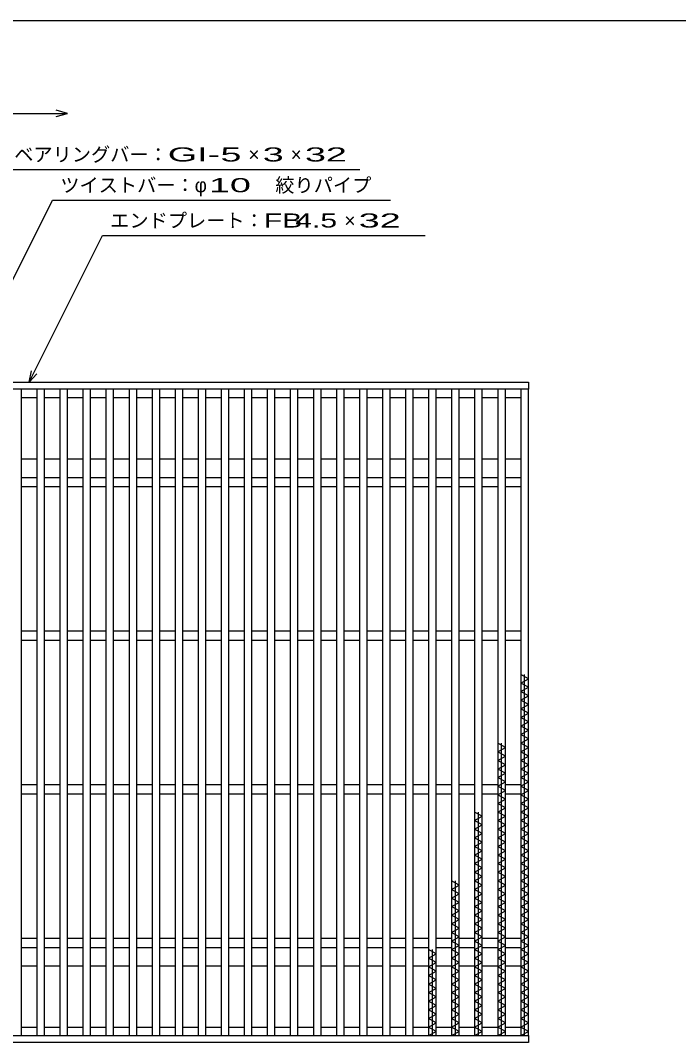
# Model space of a CAD drawing. Units: millimetres, scale not verified. Extents: x -910 to 866, y -641 to 527.
# Drawn here: x -542 to -113, y -139 to 527 of the extents above; entities that cross this region are included whole.
import ezdxf
from ezdxf.enums import TextEntityAlignment as Align

# ---------------------------------------------------------------- set-up
doc = ezdxf.new("R2010")
doc.units = ezdxf.units.MM
doc.header["$LTSCALE"] = 5
for name, color, linetype, lineweight in [('0_2', 150, 'Continuous', 25), ('16', 3, 'Continuous', 25), ('22', 4, 'Continuous', 25)]:
    doc.layers.add(name, color=color, linetype=linetype, lineweight=lineweight)
doc.styles.add('ベクトル', font='')
doc.styles.get('ベクトル').set_extended_font_data('ベクトル')

msp = doc.modelspace()

# ---------------------------------------------------------------- linework, layer by layer
at = {"layer": '0_2'}
msp.add_line((-864.5, 526.75), (865.5, 526.75), dxfattribs=at)
at = {"layer": '16'}
for p, q in [((-711, 291.25), (-211, 291.25)), ((-211, 286.75), (-711, 286.75)), ((-541, 286.75), (-546, 286.75)), ((-541, -134.25), (-541, 286.75)), ((-531, 286.75), (-531, -134.25)), ((-526, 286.75), (-531, 286.75)), ((-526, -134.25), (-526, 286.75)), ((-516, 286.75), (-516, -134.25)), ((-511, 286.75), (-516, 286.75)), ((-511, -134.25), (-511, 286.75)), ((-501, 286.75), (-501, -134.25)), ((-496, 286.75), (-501, 286.75)), ((-496, -134.25), (-496, 286.75)), ((-486, 286.75), (-486, -134.25)), ((-481, 286.75), (-486, 286.75)), ((-481, -134.25), (-481, 286.75)), ((-471, 286.75), (-471, -134.25)), ((-466, 286.75), (-471, 286.75)), ((-466, -134.25), (-466, 286.75)), ((-456, 286.75), (-456, -134.25)), ((-451, 286.75), (-456, 286.75)), ((-451, -134.25), (-451, 286.75)), ((-441, 286.75), (-441, -134.25)), ((-436, 286.75), (-441, 286.75)), ((-436, -134.25), (-436, 286.75)), ((-426, 286.75), (-426, -134.25)), ((-421, 286.75), (-426, 286.75)), ((-421, -134.25), (-421, 286.75)), ((-411, 286.75), (-411, -134.25)), ((-406, 286.75), (-411, 286.75)), ((-406, -134.25), (-406, 286.75)), ((-396, 286.75), (-396, -134.25)), ((-391, 286.75), (-396, 286.75)), ((-391, -134.25), (-391, 286.75)), ((-381, 286.75), (-381, -134.25)), ((-376, 286.75), (-381, 286.75)), ((-376, -134.25), (-376, 286.75)), ((-366, 286.75), (-366, -134.25)), ((-361, 286.75), (-366, 286.75)), ((-361, -134.25), (-361, 286.75)), ((-351, 286.75), (-351, -134.25)), ((-346, 286.75), (-351, 286.75)), ((-346, -134.25), (-346, 286.75)), ((-336, 286.75), (-336, -134.25)), ((-331, 286.75), (-336, 286.75)), ((-331, -134.25), (-331, 286.75)), ((-321, 286.75), (-321, -134.25)), ((-316, 286.75), (-321, 286.75)), ((-316, -134.25), (-316, 286.75)), ((-306, 286.75), (-306, -134.25)), ((-301, 286.75), (-306, 286.75)), ((-301, -134.25), (-301, 286.75)), ((-291, 286.75), (-291, -134.25)), ((-286, 286.75), (-291, 286.75)), ((-286, -134.25), (-286, 286.75)), ((-276, 286.75), (-276, -134.25)), ((-271, 286.75), (-276, 286.75)), ((-271, -134.25), (-271, 286.75)), ((-261, 286.75), (-261, -134.25)), ((-256, 286.75), (-261, 286.75)), ((-256, -134.25), (-256, 286.75)), ((-246, 286.75), (-246, -134.25)), ((-241, 286.75), (-246, 286.75)), ((-241, -134.25), (-241, 286.75)), ((-231, 286.75), (-231, -134.25)), ((-226, 286.75), (-231, 286.75)), ((-226, -134.25), (-226, 286.75)), ((-216, 286.75), (-216, -134.25)), ((-211, 286.75), (-216, 286.75)), ((-211, 291.25), (-211, 286.75)), ((-211, -134.25), (-211, 286.75)), ((-541, 281.25), (-531, 281.25)), ((-526, 281.25), (-516, 281.25)), ((-511, 281.25), (-501, 281.25)), ((-496, 281.25), (-486, 281.25)), ((-481, 281.25), (-471, 281.25)), ((-466, 281.25), (-456, 281.25)), ((-451, 281.25), (-441, 281.25)), ((-436, 281.25), (-426, 281.25)), ((-421, 281.25), (-411, 281.25)), ((-406, 281.25), (-396, 281.25)), ((-391, 281.25), (-381, 281.25)), ((-376, 281.25), (-366, 281.25)), ((-361, 281.25), (-351, 281.25)), ((-346, 281.25), (-336, 281.25)), ((-331, 281.25), (-321, 281.25)), ((-316, 281.25), (-306, 281.25)), ((-301, 281.25), (-291, 281.25)), ((-286, 281.25), (-276, 281.25)), ((-271, 281.25), (-261, 281.25)), ((-256, 281.25), (-246, 281.25)), ((-241, 281.25), (-231, 281.25)), ((-226, 281.25), (-216, 281.25)), ((-541, 241.25), (-531, 241.25)), ((-526, 241.25), (-516, 241.25)), ((-511, 241.25), (-501, 241.25)), ((-496, 241.25), (-486, 241.25)), ((-481, 241.25), (-471, 241.25)), ((-466, 241.25), (-456, 241.25)), ((-451, 241.25), (-441, 241.25)), ((-436, 241.25), (-426, 241.25)), ((-421, 241.25), (-411, 241.25)), ((-406, 241.25), (-396, 241.25)), ((-391, 241.25), (-381, 241.25)), ((-376, 241.25), (-366, 241.25)), ((-361, 241.25), (-351, 241.25)), ((-346, 241.25), (-336, 241.25)), ((-331, 241.25), (-321, 241.25)), ((-316, 241.25), (-306, 241.25)), ((-301, 241.25), (-291, 241.25)), ((-286, 241.25), (-276, 241.25)), ((-271, 241.25), (-261, 241.25)), ((-256, 241.25), (-246, 241.25)), ((-241, 241.25), (-231, 241.25)), ((-226, 241.25), (-216, 241.25)), ((-541, 229.25), (-531, 229.25)), ((-526, 229.25), (-516, 229.25)), ((-511, 229.25), (-501, 229.25)), ((-496, 229.25), (-486, 229.25)), ((-481, 229.25), (-471, 229.25)), ((-466, 229.25), (-456, 229.25)), ((-451, 229.25), (-441, 229.25)), ((-436, 229.25), (-426, 229.25)), ((-421, 229.25), (-411, 229.25)), ((-406, 229.25), (-396, 229.25)), ((-391, 229.25), (-381, 229.25)), ((-376, 229.25), (-366, 229.25)), ((-361, 229.25), (-351, 229.25)), ((-346, 229.25), (-336, 229.25)), ((-331, 229.25), (-321, 229.25)), ((-316, 229.25), (-306, 229.25)), ((-301, 229.25), (-291, 229.25)), ((-286, 229.25), (-276, 229.25)), ((-271, 229.25), (-261, 229.25)), ((-256, 229.25), (-246, 229.25)), ((-241, 229.25), (-231, 229.25)), ((-226, 229.25), (-216, 229.25)), ((-541, 223.25), (-531, 223.25)), ((-526, 223.25), (-516, 223.25)), ((-511, 223.25), (-501, 223.25)), ((-496, 223.25), (-486, 223.25)), ((-481, 223.25), (-471, 223.25)), ((-466, 223.25), (-456, 223.25)), ((-451, 223.25), (-441, 223.25)), ((-436, 223.25), (-426, 223.25)), ((-421, 223.25), (-411, 223.25)), ((-406, 223.25), (-396, 223.25)), ((-391, 223.25), (-381, 223.25)), ((-376, 223.25), (-366, 223.25)), ((-361, 223.25), (-351, 223.25)), ((-346, 223.25), (-336, 223.25)), ((-331, 223.25), (-321, 223.25)), ((-316, 223.25), (-306, 223.25)), ((-301, 223.25), (-291, 223.25)), ((-286, 223.25), (-276, 223.25)), ((-271, 223.25), (-261, 223.25)), ((-256, 223.25), (-246, 223.25)), ((-241, 223.25), (-231, 223.25)), ((-226, 223.25), (-216, 223.25)), ((-541, 129.25), (-531, 129.25)), ((-526, 129.25), (-516, 129.25)), ((-511, 129.25), (-501, 129.25)), ((-496, 129.25), (-486, 129.25)), ((-481, 129.25), (-471, 129.25)), ((-466, 129.25), (-456, 129.25)), ((-451, 129.25), (-441, 129.25)), ((-436, 129.25), (-426, 129.25)), ((-421, 129.25), (-411, 129.25)), ((-406, 129.25), (-396, 129.25)), ((-391, 129.25), (-381, 129.25)), ((-376, 129.25), (-366, 129.25)), ((-361, 129.25), (-351, 129.25)), ((-346, 129.25), (-336, 129.25)), ((-331, 129.25), (-321, 129.25)), ((-316, 129.25), (-306, 129.25)), ((-301, 129.25), (-291, 129.25)), ((-286, 129.25), (-276, 129.25)), ((-271, 129.25), (-261, 129.25)), ((-256, 129.25), (-246, 129.25)), ((-241, 129.25), (-231, 129.25)), ((-226, 129.25), (-216, 129.25)), ((-541, 123.25), (-531, 123.25)), ((-526, 123.25), (-516, 123.25)), ((-511, 123.25), (-501, 123.25)), ((-496, 123.25), (-486, 123.25)), ((-481, 123.25), (-471, 123.25)), ((-466, 123.25), (-456, 123.25)), ((-451, 123.25), (-441, 123.25)), ((-436, 123.25), (-426, 123.25)), ((-421, 123.25), (-411, 123.25)), ((-406, 123.25), (-396, 123.25)), ((-391, 123.25), (-381, 123.25)), ((-376, 123.25), (-366, 123.25)), ((-361, 123.25), (-351, 123.25)), ((-346, 123.25), (-336, 123.25)), ((-331, 123.25), (-321, 123.25)), ((-316, 123.25), (-306, 123.25)), ((-301, 123.25), (-291, 123.25)), ((-286, 123.25), (-276, 123.25)), ((-271, 123.25), (-261, 123.25)), ((-256, 123.25), (-246, 123.25)), ((-241, 123.25), (-231, 123.25)), ((-226, 123.25), (-216, 123.25)), ((-211, 98.15), (-216, 100.95)), ((-213.5, -134.25), (-213.5, 100.95)), ((-216, 95.35), (-211, 98.15)), ((-211, 92.55), (-216, 95.35)), ((-216, 89.75), (-211, 92.55)), ((-211, 86.95), (-216, 89.75)), ((-216, 84.15), (-211, 86.95)), ((-211, 81.35), (-216, 84.15)), ((-216, 78.55), (-211, 81.35)), ((-211, 75.75), (-216, 78.55)), ((-216, 72.95), (-211, 75.75)), ((-211, 70.15), (-216, 72.95)), ((-216, 67.35), (-211, 70.15)), ((-211, 64.55), (-216, 67.35)), ((-216, 61.75), (-211, 64.55)), ((-211, 58.95), (-216, 61.75)), ((-226, 53.35), (-231, 56.15)), ((-231, 50.55), (-226, 53.35)), ((-228.5, -134.25), (-228.5, 56.15)), ((-216, 56.15), (-211, 58.95)), ((-211, 53.35), (-216, 56.15)), ((-216, 50.55), (-211, 53.35)), ((-226, 47.75), (-231, 50.55)), ((-231, 44.95), (-226, 47.75)), ((-211, 47.75), (-216, 50.55)), ((-216, 44.95), (-211, 47.75)), ((-226, 42.15), (-231, 44.95)), ((-231, 39.35), (-226, 42.15)), ((-211, 42.15), (-216, 44.95)), ((-216, 39.35), (-211, 42.15)), ((-226, 36.55), (-231, 39.35)), ((-231, 33.75), (-226, 36.55)), ((-226, 30.95), (-231, 33.75)), ((-211, 36.55), (-216, 39.35)), ((-216, 33.75), (-211, 36.55)), ((-211, 30.95), (-216, 33.75)), ((-541, 29.25), (-531, 29.25)), ((-526, 29.25), (-516, 29.25)), ((-511, 29.25), (-501, 29.25)), ((-496, 29.25), (-486, 29.25)), ((-481, 29.25), (-471, 29.25)), ((-466, 29.25), (-456, 29.25)), ((-451, 29.25), (-441, 29.25)), ((-436, 29.25), (-426, 29.25)), ((-421, 29.25), (-411, 29.25)), ((-406, 29.25), (-396, 29.25)), ((-391, 29.25), (-381, 29.25)), ((-376, 29.25), (-366, 29.25)), ((-361, 29.25), (-351, 29.25)), ((-346, 29.25), (-336, 29.25)), ((-331, 29.25), (-321, 29.25)), ((-316, 29.25), (-306, 29.25)), ((-301, 29.25), (-291, 29.25)), ((-286, 29.25), (-276, 29.25)), ((-271, 29.25), (-261, 29.25)), ((-256, 29.25), (-246, 29.25)), ((-241, 29.25), (-231, 29.25)), ((-231, 28.15), (-226, 30.95)), ((-226, 25.35), (-231, 28.15)), ((-226, 29.25), (-216, 29.25)), ((-216, 28.15), (-211, 30.95)), ((-211, 25.35), (-216, 28.15)), ((-541, 23.25), (-531, 23.25)), ((-526, 23.25), (-516, 23.25)), ((-511, 23.25), (-501, 23.25)), ((-496, 23.25), (-486, 23.25)), ((-481, 23.25), (-471, 23.25)), ((-466, 23.25), (-456, 23.25)), ((-451, 23.25), (-441, 23.25)), ((-436, 23.25), (-426, 23.25)), ((-421, 23.25), (-411, 23.25)), ((-406, 23.25), (-396, 23.25)), ((-391, 23.25), (-381, 23.25)), ((-376, 23.25), (-366, 23.25)), ((-361, 23.25), (-351, 23.25)), ((-346, 23.25), (-336, 23.25)), ((-331, 23.25), (-321, 23.25)), ((-316, 23.25), (-306, 23.25)), ((-301, 23.25), (-291, 23.25)), ((-286, 23.25), (-276, 23.25)), ((-271, 23.25), (-261, 23.25)), ((-256, 23.25), (-246, 23.25)), ((-241, 23.25), (-231, 23.25)), ((-231, 22.55), (-226, 25.35)), ((-226, 19.75), (-231, 22.55)), ((-226, 23.25), (-216, 23.25)), ((-216, 22.55), (-211, 25.35)), ((-211, 19.75), (-216, 22.55)), ((-231, 16.95), (-226, 19.75)), ((-226, 14.15), (-231, 16.95)), ((-231, 11.35), (-226, 14.15)), ((-216, 16.95), (-211, 19.75)), ((-211, 14.15), (-216, 16.95)), ((-216, 11.35), (-211, 14.15)), ((-241, 8.55), (-246, 11.35)), ((-246, 5.75), (-241, 8.55)), ((-243.5, -134.25), (-243.5, 11.35)), ((-226, 8.55), (-231, 11.35)), ((-231, 5.75), (-226, 8.55)), ((-211, 8.55), (-216, 11.35)), ((-216, 5.75), (-211, 8.55)), ((-241, 2.95), (-246, 5.75)), ((-246, 0.15), (-241, 2.95)), ((-241, -2.65), (-246, 0.15)), ((-226, 2.95), (-231, 5.75)), ((-231, 0.15), (-226, 2.95)), ((-226, -2.65), (-231, 0.15)), ((-211, 2.95), (-216, 5.75)), ((-216, 0.15), (-211, 2.95)), ((-211, -2.65), (-216, 0.15)), ((-246, -5.45), (-241, -2.65)), ((-241, -8.25), (-246, -5.45)), ((-231, -5.45), (-226, -2.65)), ((-226, -8.25), (-231, -5.45)), ((-216, -5.45), (-211, -2.65)), ((-211, -8.25), (-216, -5.45)), ((-246, -11.05), (-241, -8.25)), ((-241, -13.85), (-246, -11.05)), ((-231, -11.05), (-226, -8.25)), ((-226, -13.85), (-231, -11.05)), ((-216, -11.05), (-211, -8.25)), ((-211, -13.85), (-216, -11.05)), ((-246, -16.65), (-241, -13.85)), ((-241, -19.45), (-246, -16.65)), ((-246, -22.25), (-241, -19.45)), ((-231, -16.65), (-226, -13.85)), ((-226, -19.45), (-231, -16.65)), ((-231, -22.25), (-226, -19.45)), ((-216, -16.65), (-211, -13.85)), ((-211, -19.45), (-216, -16.65)), ((-216, -22.25), (-211, -19.45)), ((-241, -25.05), (-246, -22.25)), ((-246, -27.85), (-241, -25.05)), ((-226, -25.05), (-231, -22.25)), ((-231, -27.85), (-226, -25.05)), ((-211, -25.05), (-216, -22.25)), ((-216, -27.85), (-211, -25.05)), ((-241, -30.65), (-246, -27.85)), ((-246, -33.45), (-241, -30.65)), ((-226, -30.65), (-231, -27.85)), ((-231, -33.45), (-226, -30.65)), ((-211, -30.65), (-216, -27.85)), ((-216, -33.45), (-211, -30.65)), ((-256, -36.25), (-261, -33.45)), ((-261, -39.05), (-256, -36.25)), ((-256, -41.85), (-261, -39.05)), ((-258.5, -134.25), (-258.5, -33.45)), ((-241, -36.25), (-246, -33.45)), ((-246, -39.05), (-241, -36.25)), ((-241, -41.85), (-246, -39.05)), ((-226, -36.25), (-231, -33.45)), ((-231, -39.05), (-226, -36.25)), ((-226, -41.85), (-231, -39.05)), ((-211, -36.25), (-216, -33.45)), ((-216, -39.05), (-211, -36.25)), ((-211, -41.85), (-216, -39.05)), ((-261, -44.65), (-256, -41.85)), ((-256, -47.45), (-261, -44.65)), ((-246, -44.65), (-241, -41.85)), ((-241, -47.45), (-246, -44.65)), ((-231, -44.65), (-226, -41.85)), ((-226, -47.45), (-231, -44.65)), ((-216, -44.65), (-211, -41.85)), ((-211, -47.45), (-216, -44.65)), ((-261, -50.25), (-256, -47.45)), ((-256, -53.05), (-261, -50.25)), ((-261, -55.85), (-256, -53.05)), ((-246, -50.25), (-241, -47.45)), ((-241, -53.05), (-246, -50.25)), ((-246, -55.85), (-241, -53.05)), ((-231, -50.25), (-226, -47.45)), ((-226, -53.05), (-231, -50.25)), ((-231, -55.85), (-226, -53.05)), ((-216, -50.25), (-211, -47.45)), ((-211, -53.05), (-216, -50.25)), ((-216, -55.85), (-211, -53.05)), ((-256, -58.65), (-261, -55.85)), ((-261, -61.45), (-256, -58.65)), ((-241, -58.65), (-246, -55.85)), ((-246, -61.45), (-241, -58.65)), ((-226, -58.65), (-231, -55.85)), ((-231, -61.45), (-226, -58.65)), ((-211, -58.65), (-216, -55.85)), ((-216, -61.45), (-211, -58.65)), ((-256, -64.25), (-261, -61.45)), ((-261, -67.05), (-256, -64.25)), ((-241, -64.25), (-246, -61.45)), ((-246, -67.05), (-241, -64.25)), ((-226, -64.25), (-231, -61.45)), ((-231, -67.05), (-226, -64.25)), ((-211, -64.25), (-216, -61.45)), ((-216, -67.05), (-211, -64.25)), ((-541, -70.75), (-531, -70.75)), ((-526, -70.75), (-516, -70.75)), ((-511, -70.75), (-501, -70.75)), ((-496, -70.75), (-486, -70.75)), ((-481, -70.75), (-471, -70.75)), ((-466, -70.75), (-456, -70.75)), ((-451, -70.75), (-441, -70.75)), ((-436, -70.75), (-426, -70.75)), ((-421, -70.75), (-411, -70.75)), ((-406, -70.75), (-396, -70.75)), ((-391, -70.75), (-381, -70.75)), ((-376, -70.75), (-366, -70.75)), ((-361, -70.75), (-351, -70.75)), ((-346, -70.75), (-336, -70.75)), ((-331, -70.75), (-321, -70.75)), ((-316, -70.75), (-306, -70.75)), ((-301, -70.75), (-291, -70.75)), ((-286, -70.75), (-276, -70.75)), ((-271, -70.75), (-261, -70.75)), ((-256, -69.85), (-261, -67.05)), ((-261, -72.65), (-256, -69.85)), ((-256, -75.45), (-261, -72.65)), ((-256, -70.75), (-246, -70.75)), ((-241, -69.85), (-246, -67.05)), ((-246, -72.65), (-241, -69.85)), ((-241, -75.45), (-246, -72.65)), ((-241, -70.75), (-231, -70.75)), ((-226, -69.85), (-231, -67.05)), ((-231, -72.65), (-226, -69.85)), ((-226, -75.45), (-231, -72.65)), ((-226, -70.75), (-216, -70.75)), ((-211, -69.85), (-216, -67.05)), ((-216, -72.65), (-211, -69.85)), ((-211, -75.45), (-216, -72.65)), ((-541, -76.75), (-531, -76.75)), ((-526, -76.75), (-516, -76.75)), ((-511, -76.75), (-501, -76.75)), ((-496, -76.75), (-486, -76.75)), ((-481, -76.75), (-471, -76.75)), ((-466, -76.75), (-456, -76.75)), ((-451, -76.75), (-441, -76.75)), ((-436, -76.75), (-426, -76.75)), ((-421, -76.75), (-411, -76.75)), ((-406, -76.75), (-396, -76.75)), ((-391, -76.75), (-381, -76.75)), ((-376, -76.75), (-366, -76.75)), ((-361, -76.75), (-351, -76.75)), ((-346, -76.75), (-336, -76.75)), ((-331, -76.75), (-321, -76.75)), ((-316, -76.75), (-306, -76.75)), ((-301, -76.75), (-291, -76.75)), ((-286, -76.75), (-276, -76.75)), ((-271, -81.05), (-276, -78.25)), ((-273.5, -134.25), (-273.5, -78.25)), ((-271, -76.75), (-261, -76.75)), ((-261, -78.25), (-256, -75.45)), ((-256, -81.05), (-261, -78.25)), ((-256, -76.75), (-246, -76.75)), ((-246, -78.25), (-241, -75.45)), ((-241, -81.05), (-246, -78.25)), ((-241, -76.75), (-231, -76.75)), ((-231, -78.25), (-226, -75.45)), ((-226, -81.05), (-231, -78.25)), ((-226, -76.75), (-216, -76.75)), ((-216, -78.25), (-211, -75.45)), ((-211, -81.05), (-216, -78.25)), ((-276, -83.85), (-271, -81.05)), ((-271, -86.65), (-276, -83.85)), ((-261, -83.85), (-256, -81.05)), ((-256, -86.65), (-261, -83.85)), ((-246, -83.85), (-241, -81.05)), ((-241, -86.65), (-246, -83.85)), ((-231, -83.85), (-226, -81.05)), ((-226, -86.65), (-231, -83.85)), ((-216, -83.85), (-211, -81.05)), ((-211, -86.65), (-216, -83.85)), ((-541, -88.75), (-531, -88.75)), ((-526, -88.75), (-516, -88.75)), ((-511, -88.75), (-501, -88.75)), ((-496, -88.75), (-486, -88.75)), ((-481, -88.75), (-471, -88.75)), ((-466, -88.75), (-456, -88.75)), ((-451, -88.75), (-441, -88.75)), ((-436, -88.75), (-426, -88.75)), ((-421, -88.75), (-411, -88.75)), ((-406, -88.75), (-396, -88.75)), ((-391, -88.75), (-381, -88.75)), ((-376, -88.75), (-366, -88.75)), ((-361, -88.75), (-351, -88.75)), ((-346, -88.75), (-336, -88.75)), ((-331, -88.75), (-321, -88.75)), ((-316, -88.75), (-306, -88.75)), ((-301, -88.75), (-291, -88.75)), ((-286, -88.75), (-276, -88.75)), ((-276, -89.45), (-271, -86.65)), ((-271, -92.25), (-276, -89.45)), ((-276, -95.05), (-271, -92.25)), ((-271, -88.75), (-261, -88.75)), ((-261, -89.45), (-256, -86.65)), ((-256, -92.25), (-261, -89.45)), ((-261, -95.05), (-256, -92.25)), ((-256, -88.75), (-246, -88.75)), ((-246, -89.45), (-241, -86.65)), ((-241, -92.25), (-246, -89.45)), ((-246, -95.05), (-241, -92.25)), ((-241, -88.75), (-231, -88.75)), ((-231, -89.45), (-226, -86.65)), ((-226, -92.25), (-231, -89.45)), ((-231, -95.05), (-226, -92.25)), ((-226, -88.75), (-216, -88.75)), ((-216, -89.45), (-211, -86.65)), ((-211, -92.25), (-216, -89.45)), ((-216, -95.05), (-211, -92.25)), ((-271, -97.85), (-276, -95.05)), ((-276, -100.65), (-271, -97.85)), ((-256, -97.85), (-261, -95.05)), ((-261, -100.65), (-256, -97.85)), ((-241, -97.85), (-246, -95.05)), ((-246, -100.65), (-241, -97.85)), ((-226, -97.85), (-231, -95.05)), ((-231, -100.65), (-226, -97.85)), ((-211, -97.85), (-216, -95.05)), ((-216, -100.65), (-211, -97.85)), ((-271, -103.45), (-276, -100.65)), ((-276, -106.25), (-271, -103.45)), ((-271, -109.05), (-276, -106.25)), ((-256, -103.45), (-261, -100.65)), ((-261, -106.25), (-256, -103.45)), ((-256, -109.05), (-261, -106.25)), ((-241, -103.45), (-246, -100.65)), ((-246, -106.25), (-241, -103.45)), ((-241, -109.05), (-246, -106.25)), ((-226, -103.45), (-231, -100.65)), ((-231, -106.25), (-226, -103.45)), ((-226, -109.05), (-231, -106.25)), ((-211, -103.45), (-216, -100.65)), ((-216, -106.25), (-211, -103.45)), ((-211, -109.05), (-216, -106.25)), ((-276, -111.85), (-271, -109.05)), ((-271, -114.65), (-276, -111.85)), ((-261, -111.85), (-256, -109.05)), ((-256, -114.65), (-261, -111.85)), ((-246, -111.85), (-241, -109.05)), ((-241, -114.65), (-246, -111.85)), ((-231, -111.85), (-226, -109.05)), ((-226, -114.65), (-231, -111.85)), ((-216, -111.85), (-211, -109.05)), ((-211, -114.65), (-216, -111.85)), ((-276, -117.45), (-271, -114.65)), ((-271, -120.25), (-276, -117.45)), ((-261, -117.45), (-256, -114.65)), ((-256, -120.25), (-261, -117.45)), ((-246, -117.45), (-241, -114.65)), ((-241, -120.25), (-246, -117.45)), ((-231, -117.45), (-226, -114.65)), ((-226, -120.25), (-231, -117.45)), ((-216, -117.45), (-211, -114.65)), ((-211, -120.25), (-216, -117.45)), ((-276, -123.05), (-271, -120.25)), ((-271, -125.85), (-276, -123.05)), ((-276, -128.65), (-271, -125.85)), ((-261, -123.05), (-256, -120.25)), ((-256, -125.85), (-261, -123.05)), ((-261, -128.65), (-256, -125.85)), ((-246, -123.05), (-241, -120.25)), ((-241, -125.85), (-246, -123.05)), ((-246, -128.65), (-241, -125.85)), ((-231, -123.05), (-226, -120.25)), ((-226, -125.85), (-231, -123.05)), ((-231, -128.65), (-226, -125.85)), ((-216, -123.05), (-211, -120.25)), ((-211, -125.85), (-216, -123.05)), ((-216, -128.65), (-211, -125.85)), ((-541, -128.75), (-531, -128.75)), ((-526, -128.75), (-516, -128.75)), ((-511, -128.75), (-501, -128.75)), ((-496, -128.75), (-486, -128.75)), ((-481, -128.75), (-471, -128.75)), ((-466, -128.75), (-456, -128.75)), ((-451, -128.75), (-441, -128.75)), ((-436, -128.75), (-426, -128.75)), ((-421, -128.75), (-411, -128.75)), ((-406, -128.75), (-396, -128.75)), ((-391, -128.75), (-381, -128.75)), ((-376, -128.75), (-366, -128.75)), ((-361, -128.75), (-351, -128.75)), ((-346, -128.75), (-336, -128.75)), ((-331, -128.75), (-321, -128.75)), ((-316, -128.75), (-306, -128.75)), ((-301, -128.75), (-291, -128.75)), ((-286, -128.75), (-276, -128.75)), ((-271, -131.45), (-276, -128.65)), ((-276, -134.25), (-271, -131.45)), ((-271, -128.75), (-261, -128.75)), ((-256, -131.45), (-261, -128.65)), ((-261, -134.25), (-256, -131.45)), ((-256, -128.75), (-246, -128.75)), ((-241, -131.45), (-246, -128.65)), ((-246, -134.25), (-241, -131.45)), ((-241, -128.75), (-231, -128.75)), ((-226, -131.45), (-231, -128.65)), ((-231, -134.25), (-226, -131.45)), ((-226, -128.75), (-216, -128.75)), ((-211, -131.45), (-216, -128.65)), ((-216, -134.25), (-211, -131.45)), ((-711, -134.25), (-211, -134.25)), ((-211, -138.75), (-711, -138.75)), ((-546, -134.25), (-541, -134.25)), ((-531, -134.25), (-526, -134.25)), ((-516, -134.25), (-511, -134.25)), ((-501, -134.25), (-496, -134.25)), ((-486, -134.25), (-481, -134.25)), ((-471, -134.25), (-466, -134.25)), ((-456, -134.25), (-451, -134.25)), ((-441, -134.25), (-436, -134.25)), ((-426, -134.25), (-421, -134.25)), ((-411, -134.25), (-406, -134.25)), ((-396, -134.25), (-391, -134.25)), ((-381, -134.25), (-376, -134.25)), ((-366, -134.25), (-361, -134.25)), ((-351, -134.25), (-346, -134.25)), ((-336, -134.25), (-331, -134.25)), ((-321, -134.25), (-316, -134.25)), ((-306, -134.25), (-301, -134.25)), ((-291, -134.25), (-286, -134.25)), ((-276, -134.25), (-271, -134.25)), ((-261, -134.25), (-256, -134.25)), ((-246, -134.25), (-241, -134.25)), ((-231, -134.25), (-226, -134.25)), ((-216, -134.25), (-211, -134.25)), ((-211, -134.25), (-211, -138.75))]:
    msp.add_line(p, q, dxfattribs=at)
at = {"layer": '22'}
for p, q in [((-661, 466.25), (-511, 466.25)), ((-511, 466.25), (-518.5, 468.25)), ((-518.5, 464.25), (-511, 466.25)), ((-550.75, 429.75), (-320.75, 429.75)), ((-611, 229.25), (-520.75, 409.75)), ((-520.75, 409.75), (-300.75, 409.75)), ((-536, 291.25), (-488.25, 386.75)), ((-488.25, 386.75), (-278.25, 386.75)), ((-536, 291.25), (-534.5, 298.55)), ((-536, 291.25), (-531, 296.75))]:
    msp.add_line(p, q, dxfattribs=at)

# ---------------------------------------------------------------- texts
at = {"layer": '22', "color": 2, "style": 'ベクトル'}
for s, height, p in [('ベアリングバー：', 9.164, (-545.75, 439.5)), ('×', 9.16, (-393.25, 439.5)), ('×', 9.16, (-365.75, 439.5)), ('ツイストバー：', 9.164, (-515.75, 419.5)), ('φ', 9.16, (-428.25, 419.5)), ('絞りパイプ', 9.164, (-375.75, 419.5)), ('エンドプレート：', 9.164, (-483.25, 396.5)), ('×', 9.16, (-330.75, 396.5))]:
    msp.add_text(s, height=height, dxfattribs=at).set_placement(p, align=Align.MIDDLE_LEFT)
for s, width, p in [('GI-', 2, (-445.75, 439.5)), (' 5 ', 2, (-418.25, 439.5)), (' 3 ', 2, (-390.75, 439.5)), (' 32 ', 2, (-363.25, 439.5)), (' 10 ', 2, (-425.75, 419.5)), ('FB', 1.6, (-383.25, 396.5)), (' 4.5 ', 1.6, (-368.25, 396.5)), (' 32 ', 2, (-328.25, 396.5))]:
    msp.add_text(s, height=9.164, dxfattribs=dict(at, width=width)).set_placement(p, align=Align.MIDDLE_LEFT)

doc.saveas('drawing.dxf')
